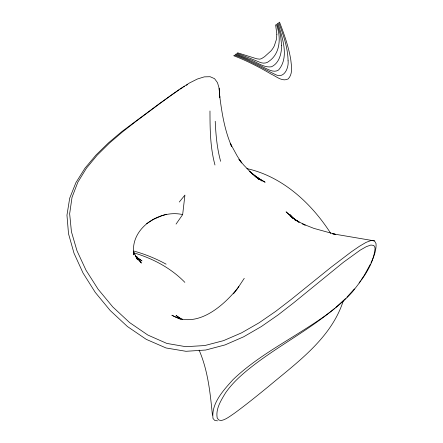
<?xml version="1.0" encoding="UTF-8"?>
<svg xmlns="http://www.w3.org/2000/svg" width="443" height="443" viewBox="0 0 443 443"><rect width="100%" height="100%" fill="white"/><g stroke="black" fill="none" stroke-linecap="round" stroke-linejoin="round"><path stroke-width="0.66" d="M176.059 224.086L182.66 214.595L184.919 195.092L179.299 202.025M217.519 420.85L214.7 420.385L213 418.463C211.156 403.274 223.682 390.039 233.084 379.579C253.075 360.408 277.351 346.636 300.62 331.951C319.071 320.322 337.721 308.322 352.368 291.937C362.468 279.068 373.759 264.764 375.083 247.892L373.798 245.416L370.863 245.04L366.3 246.657L360.176 250.162L343.447 262.267L293.687 302.802L278.11 314.912L261.392 326.519L243.65 336.802L225.027 344.92L205.724 350.025L185.971 351.299L166.053 347.971L146.279 339.366L127.44 326.541L110.235 310.554L95.267 292.402L83.035 273.004L73.992 253.191L68.51 233.705L66.959 215.182L69.695 198.209L75.925 182.616L84.918 168.268L95.987 155.05L108.474 142.873L121.736 131.665L159.845 103.291L178.989 89.901M343.419 300.426C331.475 338.17 297.391 362.152 268.397 386.573C257.173 395.726 245.92 404.863 234.22 413.402C230.105 416.121 226.157 419.471 221.229 420.545L218.748 420.008L217.208 418.015C215.497 408.895 221.068 400.334 225.553 392.852C233.849 380.919 245.223 371.611 256.707 362.895C282.197 343.901 310.421 328.734 334.825 308.273M370.414 264.133L364.301 275.325L361.338 279.688M370.996 262.926C373.77 256.885 376.467 250.411 376.041 243.639L374.518 240.903L332.643 233.793L335.728 234.408L313.865 228.378L302.68 223.931L305.161 225.122L295.78 220.154L299.047 222.17L290.243 216.156L299.047 222.17M244.243 278.326L236.789 289.617L233.45 293.859M359.118 282.966L360.596 280.784M354.4 288.902L346.88 297.225M238.849 286.604C224.335 305.399 196.803 329.858 171.867 315.217L181.026 319.53M345.485 298.604L335.816 307.425M146.611 223.682L153.499 219.351L162.005 215.652L166.629 214.246M180.113 89.137L182.372 87.753M183.502 87.061L184.631 86.368M186.326 85.333L187.455 84.641M182.66 214.595C159.153 209.052 129.223 229.103 133.969 254.974L133.553 253.656M246.906 168.606C282.507 176.513 311.512 203.304 330.722 233.383M374.518 240.903L371.184 240.477L366.095 242.365L359.417 246.286L351.293 251.868L331.026 267.284L291.317 299.346L275.756 311.318L259.161 322.748L241.662 332.809L223.449 340.678L204.749 345.557L185.805 346.692L166.823 343.419L147.873 335.063L129.611 322.576L112.788 306.944L98.064 289.157L85.975 270.136L76.971 250.732L71.423 231.711L69.651 213.764L72.015 197.384L77.824 182.256L86.429 168.224L97.183 155.188L109.438 143.089L122.528 131.876L135.813 121.498L171.092 95.212L180.772 88.439L189.499 82.974L197.334 79.037L204.273 76.866L210.109 76.711L214.556 78.666L217.502 82.691L219.124 88.235L219.811 97.288L219.124 88.235M133.708 251.026C144.977 254.132 155.881 258.546 166.119 264.183M133.819 252.837C152.818 258.474 170.965 268.026 184.858 282.357M257.892 177.776L255.727 176.702L265.108 182.239L254.753 175.888M135.519 256.281L137.269 257.184L135.552 256.187M182.45 319.602L176.104 315.516L180.517 318.733M135.785 256.724L141.981 260.949L135.541 256.309M255.882 176.74L262.145 181.021L249.614 171.474L259.122 179.537L251.774 173.39L243.921 165.289L238.91 159.314L241.723 162.963L237.404 156.34L230.194 143.211L231.7 146.533C224.523 130.176 221.766 112.489 219.578 94.896M136.422 257.4L138.493 259.072L136.012 256.724M293.836 218.626L286.084 211.837L293.133 218.399M295.282 220.171L290.104 214.722L293.194 218.438M138.166 259.448L141.4 263.048L135.48 255.893M295.199 220.093L294.03 218.515L294.717 219.695M136.195 257.682L137.64 259.842L133.697 252.001M199.09 350.103C208.027 370.597 210.242 393.207 212.43 415.235M220.642 161.313C217.009 148.278 215.835 134.738 215.226 121.266M214.971 165.001C210.187 147.425 210.01 129.079 209.976 110.994M281.621 45.413C281.604 53.359 279.356 63.233 271.404 66.804C263.153 67.989 256.165 61.367 248.634 59.024A284.135 248.362 -41.6 0 0 236.113 53.985L235.322 54.567C245.488 58.216 255.19 63.006 264.792 67.923C268.951 69.8 274.261 73.045 278.625 69.939C289.561 57.136 282.213 37.428 277.971 23.285L277.196 23.856L280.569 35.462L281.621 45.413M276.847 34.283L276.41 39.46L274.322 45.856A27.676 22.084 -14 0 1 271.05 50.829L264.609 56.671L261.503 58.664L259.786 59.163L256.807 58.808L237.703 52.817L236.911 53.404C244.663 55.934 252.139 59.207 259.709 62.214C262.837 63.676 266.647 63.476 269.261 61.073C280.768 52.872 281.012 36.536 276.421 24.426L275.646 24.996L276.847 34.283M288.083 60.824C288.902 67.535 284.423 78.699 275.995 74.85C262.234 68.167 249.027 60.248 234.524 55.153L233.727 55.735C246.812 60.697 259.26 67.153 271.332 74.191C276.415 76.445 282.352 82.016 288.133 78.937C293.105 73.942 291.4 65.946 290.774 59.661C288.598 46.748 284.24 34.321 279.522 22.15L278.747 22.72C283.376 34.942 287.823 47.617 288.083 60.824"/></g></svg>
